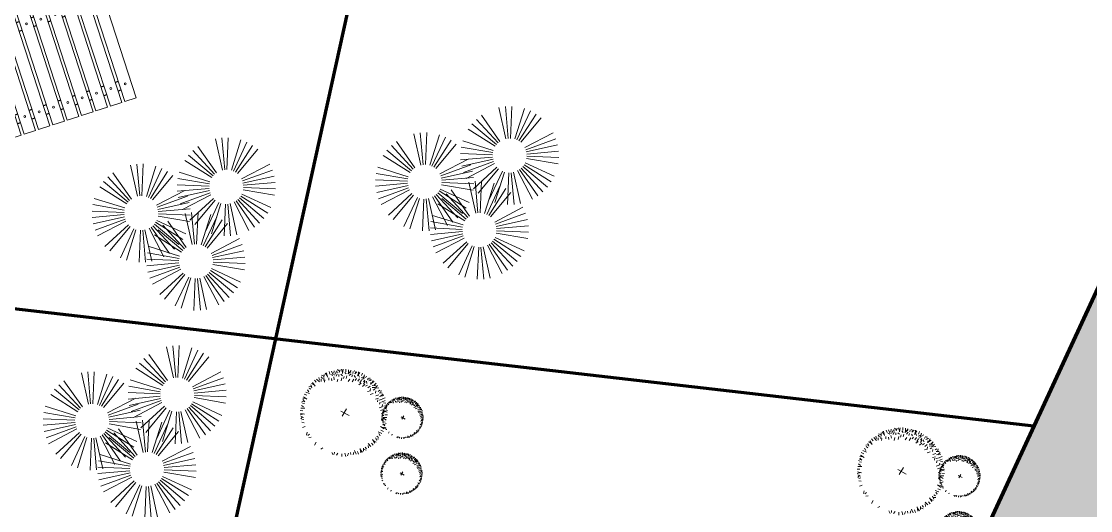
# Model space of a CAD drawing. Header units: millimetres. Extents: x 111 to 1506, y 14 to 566.
# Drawn here: x 230.77 to 237.14, y 188.05 to 190.97 of the extents above; entities that cross this region are included whole.
import ezdxf

# ---------------------------------------------------------------- set-up
doc = ezdxf.new("R2010")
doc.units = ezdxf.units.MM
for name, color, linetype, lineweight in [('ARB-CERCO', 97, 'Continuous', 5), ('G', 254, 'Continuous', 5), ('mobiliario', 45, 'Continuous', 13), ('MOBILIARIO - MUEBLES', 44, 'Continuous', 20), ('PALMERAS114', 114, 'Continuous', 5)]:
    doc.layers.add(name, color=color, linetype=linetype, lineweight=lineweight)
doc.styles.add('ATTR', font='romans.shx', dxfattribs={"width": 0.8, "height": 2.52})

# ---------------------------------------------------------------- blocks, each defined once
blk = doc.blocks.new('Tumbona 001')
at = {"layer": 'MOBILIARIO - MUEBLES'}
for p, q in [((0.3996, 1.88), (-0.4004, 1.88)), ((-0.4004, 1.88), (-0.4004, 1.8)), ((0.3996, 1.8), (0.3996, 1.88)), ((0.3996, 1.8), (-0.4004, 1.8)), ((0.3996, 1.78), (-0.4004, 1.78)), ((-0.4004, 1.78), (-0.4004, 1.7)), ((0.3996, 1.7), (0.3996, 1.78)), ((0.3996, 1.7), (-0.4004, 1.7)), ((0.3996, 1.68), (-0.4004, 1.68)), ((-0.4004, 1.68), (-0.4004, 1.6)), ((0.3996, 1.6), (0.3996, 1.68)), ((0.3996, 1.6), (-0.4004, 1.6)), ((0.3996, 1.58), (-0.4004, 1.58)), ((-0.4004, 1.58), (-0.4004, 1.5)), ((0.3996, 1.5), (0.3996, 1.58)), ((0.3996, 1.5), (-0.4004, 1.5)), ((0.3996, 1.48), (-0.4004, 1.48)), ((-0.4004, 1.48), (-0.4004, 1.4)), ((0.3996, 1.4), (0.3996, 1.48)), ((0.3996, 1.4), (-0.4004, 1.4)), ((0.3996, 1.38), (-0.4004, 1.38)), ((-0.4004, 1.38), (-0.4004, 1.3)), ((0.3996, 1.3), (0.3996, 1.38)), ((0.3996, 1.3), (-0.4004, 1.3)), ((0.3996, 1.28), (-0.4004, 1.28)), ((-0.4004, 1.28), (-0.4004, 1.2)), ((0.3996, 1.2), (0.3996, 1.28)), ((0.3996, 1.2), (-0.4004, 1.2)), ((0.3996, 1.18), (-0.4004, 1.18)), ((-0.4004, 1.18), (-0.4004, 1.1)), ((0.3996, 1.1), (0.3996, 1.18)), ((0.3996, 1.1), (-0.4004, 1.1)), ((0.3996, 1.08), (-0.4004, 1.08)), ((-0.4004, 1.08), (-0.4004, 1)), ((0.3996, 1), (0.3996, 1.08)), ((0.3996, 1), (-0.4004, 1)), ((0.3996, 0.98), (-0.4004, 0.98)), ((-0.4004, 0.98), (-0.4004, 0.9)), ((0.3996, 0.9), (0.3996, 0.98)), ((0.3996, 0.9), (-0.4004, 0.9)), ((0.3996, 0.88), (-0.4004, 0.88)), ((-0.4004, 0.88), (-0.4004, 0.8)), ((0.3996, 0.8), (0.3996, 0.88)), ((0.3996, 0.8), (-0.4004, 0.8)), ((0.3996, 0.78), (-0.4004, 0.78)), ((-0.4004, 0.78), (-0.4004, 0.7)), ((0.3996, 0.7), (0.3996, 0.78)), ((0.3996, 0.7), (-0.4004, 0.7)), ((0.3996, 0.68), (-0.4004, 0.68)), ((-0.4004, 0.68), (-0.4004, 0.6)), ((0.3996, 0.6), (0.3996, 0.68)), ((0.3996, 0.6), (-0.4004, 0.6)), ((0.3996, 0.58), (-0.4004, 0.58)), ((-0.4004, 0.58), (-0.4004, 0.5)), ((0.2596, 0.58), (0.2596, 0.6)), ((0.3196, 0.58), (0.3196, 0.6)), ((0.3996, 0.5), (0.3996, 0.58)), ((0.3996, 0.5), (-0.4004, 0.5)), ((0.3996, 0.48), (-0.4004, 0.48)), ((-0.4004, 0.48), (-0.4004, 0.4)), ((0.3996, 0.4), (0.3996, 0.48)), ((0.3996, 0.4), (-0.4004, 0.4)), ((0.3996, 0.38), (-0.4004, 0.38)), ((-0.4004, 0.38), (-0.4004, 0.3)), ((0.3996, 0.3), (0.3996, 0.38)), ((0.3996, 0.3), (-0.4004, 0.3)), ((0.3996, 0.28), (-0.4004, 0.28)), ((-0.4004, 0.28), (-0.4004, 0.2)), ((0.3996, 0.2), (0.3996, 0.28)), ((0.3996, 0.2), (-0.4004, 0.2)), ((0.3996, 0.18), (-0.4004, 0.18)), ((-0.4004, 0.18), (-0.4004, 0.1)), ((0.3996, 0.1), (0.3996, 0.18)), ((-0.4004, 0.1), (0.3996, 0.1)), ((-0.4, 0.08), (-0.4, 0)), ((0.4, 0.08), (-0.4, 0.08)), ((0.4, 0), (0.4, 0.08)), ((-0.4, 0), (0.4, 0))]:
    blk.add_line(p, q, dxfattribs=at)
at = {"layer": 'MOBILIARIO - MUEBLES', "lineweight": 25}
for p, q in [((-0.3204, 1.8), (-0.3204, 1.78)), ((-0.2604, 1.8), (-0.2604, 1.78)), ((0.2596, 1.78), (0.2596, 1.8)), ((0.3196, 1.78), (0.3196, 1.8)), ((-0.3204, 1.7), (-0.3204, 1.68)), ((-0.2604, 1.7), (-0.2604, 1.68)), ((0.2596, 1.68), (0.2596, 1.7)), ((0.3196, 1.68), (0.3196, 1.7)), ((-0.3204, 1.6), (-0.3204, 1.58)), ((-0.2604, 1.6), (-0.2604, 1.58)), ((0.2596, 1.58), (0.2596, 1.6)), ((0.3196, 1.58), (0.3196, 1.6)), ((-0.3204, 1.5), (-0.3204, 1.48)), ((-0.2604, 1.5), (-0.2604, 1.48)), ((0.2596, 1.48), (0.2596, 1.5)), ((0.3196, 1.48), (0.3196, 1.5)), ((-0.3204, 1.4), (-0.3204, 1.38)), ((-0.2604, 1.4), (-0.2604, 1.38)), ((0.2596, 1.38), (0.2596, 1.4)), ((0.3196, 1.38), (0.3196, 1.4)), ((-0.3204, 1.3), (-0.3204, 1.28)), ((-0.2604, 1.3), (-0.2604, 1.28)), ((0.2596, 1.28), (0.2596, 1.3)), ((0.3196, 1.28), (0.3196, 1.3)), ((-0.3204, 1.2), (-0.3204, 1.18)), ((-0.2604, 1.2), (-0.2604, 1.18)), ((0.2596, 1.18), (0.2596, 1.2)), ((0.3196, 1.18), (0.3196, 1.2)), ((-0.3204, 1.1), (-0.3204, 1.08)), ((-0.2604, 1.1), (-0.2604, 1.08)), ((0.2596, 1.08), (0.2596, 1.1)), ((0.3196, 1.08), (0.3196, 1.1)), ((-0.3204, 1), (-0.3204, 0.98)), ((-0.2604, 1), (-0.2604, 0.98)), ((0.2596, 0.98), (0.2596, 1)), ((0.3196, 0.98), (0.3196, 1)), ((-0.3204, 0.9), (-0.3204, 0.88)), ((-0.2604, 0.9), (-0.2604, 0.88)), ((0.2596, 0.88), (0.2596, 0.9)), ((0.3196, 0.88), (0.3196, 0.9)), ((-0.3204, 0.8), (-0.3204, 0.78)), ((-0.2604, 0.8), (-0.2604, 0.78)), ((0.2596, 0.78), (0.2596, 0.8)), ((0.3196, 0.78), (0.3196, 0.8)), ((-0.3204, 0.7), (-0.3204, 0.68)), ((-0.2604, 0.7), (-0.2604, 0.68)), ((0.2596, 0.68), (0.2596, 0.7)), ((0.3196, 0.68), (0.3196, 0.7)), ((-0.3204, 0.6), (-0.3204, 0.58)), ((-0.2604, 0.6), (-0.2604, 0.58)), ((-0.3204, 0.5), (-0.3204, 0.48)), ((-0.2604, 0.5), (-0.2604, 0.48)), ((0.2596, 0.48), (0.2596, 0.5)), ((0.3196, 0.48), (0.3196, 0.5)), ((-0.3204, 0.4), (-0.3204, 0.38)), ((-0.2604, 0.4), (-0.2604, 0.38)), ((0.2596, 0.38), (0.2596, 0.4)), ((0.3196, 0.38), (0.3196, 0.4)), ((-0.3204, 0.3), (-0.3204, 0.28)), ((-0.2604, 0.3), (-0.2604, 0.28)), ((0.2596, 0.28), (0.2596, 0.3)), ((0.3196, 0.28), (0.3196, 0.3)), ((-0.3204, 0.2), (-0.3204, 0.18)), ((-0.2604, 0.2), (-0.2604, 0.18)), ((0.2596, 0.18), (0.2596, 0.2)), ((0.3196, 0.18), (0.3196, 0.2)), ((-0.32, 0.1), (-0.32, 0.08)), ((-0.26, 0.1), (-0.26, 0.08)), ((0.26, 0.08), (0.26, 0.1)), ((0.32, 0.08), (0.32, 0.1))]:
    blk.add_line(p, q, dxfattribs=at)
at = {"layer": 'MOBILIARIO - MUEBLES'}
for centre in [(-0.29, 1.84), (0.29, 1.84), (-0.29, 1.74), (0.29, 1.74), (-0.29, 1.64), (0.29, 1.64), (-0.29, 1.54), (0.29, 1.54), (-0.29, 1.44), (0.29, 1.44), (-0.29, 1.34), (0.29, 1.34), (-0.29, 1.24), (0.29, 1.24), (-0.29, 1.14), (0.29, 1.14), (-0.29, 1.04), (0.29, 1.04), (-0.29, 0.94), (0.29, 0.94), (-0.29, 0.84), (0.29, 0.84), (-0.29, 0.74), (0.29, 0.74), (-0.29, 0.64), (0.29, 0.64), (-0.29, 0.54), (0.29, 0.54), (-0.29, 0.44), (0.29, 0.44), (-0.29, 0.34), (0.29, 0.34), (-0.29, 0.24), (0.29, 0.24), (-0.29, 0.14), (0.29, 0.14), (-0.29, 0.04), (0.29, 0.04)]:
    blk.add_circle(centre, 0.0063, dxfattribs=at)
blk = doc.blocks.new('EVG7')
for p, q in [((-9.2, 18.3), (-24.1, 54.3)), ((-6.6, 19.1), (-16.7, 56.9)), ((-3.9, 19.7), (-9, 58.4)), ((1.6, 19.7), (6.7, 58.4)), ((4.2, 19.1), (14.4, 56.9)), ((6.9, 18.3), (21.8, 54.3)), ((-16, 13.7), (-43.6, 41.3)), ((-13.8, 15.4), (-37.7, 46.5)), ((-11.6, 17), (-31.2, 50.9)), ((9.3, 17), (28.8, 50.9)), ((-17.8, 11.7), (-48.8, 35.4)), ((15.5, 11.7), (46.4, 35.4)), ((17, 9.4), (50.8, 28.9)), ((-21.6, 4.4), (-59.1, 14.4)), ((-20.6, 7), (-56.6, 21.9)), ((18.2, 7), (54.3, 21.9)), ((19.8, 1.7), (58.3, 6.7)), ((-22.2, -1.1), (-61.2, -1.1)), ((-22.2, -3.8), (-60.7, -8.9)), ((-20.6, -9.1), (-56.6, -24)), ((-19.4, -11.6), (-53.1, -31.1)), ((19.3, -6.6), (56.8, -16.6)), ((19.8, -1.1), (58.8, -1.1)), ((19.8, -3.8), (58.3, -8.9)), ((-17.8, -13.9), (-48.8, -37.6)), ((-13.8, -17.6), (-37.7, -48.7)), ((-11.6, -19.2), (-31.2, -53)), ((-9.2, -20.5), (-24.1, -56.5)), ((-6.6, -21.3), (-16.7, -59)), ((-3.9, -21.8), (-9, -60.6)), ((-1.2, -22.1), (-1.2, -61.1)), ((4.2, -21.3), (14.4, -59)), ((6.9, -20.5), (21.8, -56.5)), ((9.3, -19.2), (28.8, -53)), ((11.5, -17.6), (35.3, -48.7)), ((13.6, -15.9), (41.2, -43.5)), ((15.5, -13.9), (46.4, -37.6))]:
    blk.add_line(p, q)
at = {"style": 'ATTR', "width": 0.8, "flags": 9}
blk.add_attdef('ESTCODE', (0, 0), '', height=0.7, dxfattribs=at)
blk = doc.blocks.new('A$C05551F4C')
at = {"color": 0, "linetype": 'ByBlock'}
for p, q in [((-0.0594, 0.3274), (-0.0488, 0.3042)), ((-0.0497, 0.2957), (-0.0475, 0.328)), ((-0.0255, 0.3123), (-0.0274, 0.3331)), ((-0.0039, 0.3001), (-0.0083, 0.3296)), ((0.0037, 0.3114), (0.0124, 0.3277)), ((0.0387, 0.3301), (0.051, 0.3121)), ((0.0694, 0.3255), (0.0704, 0.2999)), ((-0.1945, 0.239), (-0.2052, 0.2501)), ((-0.2042, 0.2614), (-0.1828, 0.2573)), ((-0.186, 0.2707), (-0.1838, 0.2481)), ((-0.1793, 0.2799), (-0.1605, 0.2625)), ((-0.1581, 0.2543), (-0.1685, 0.285)), ((-0.1422, 0.2789), (-0.1518, 0.2974)), ((-0.1175, 0.2759), (-0.1328, 0.3015)), ((-0.1148, 0.2892), (-0.113, 0.3077)), ((-0.0892, 0.2954), (-0.0948, 0.3098)), ((-0.0896, 0.3199), (-0.0714, 0.308)), ((-0.0692, 0.3215), (-0.0758, 0.2998)), ((0.0297, 0.3073), (0.03, 0.3227)), ((0.0582, 0.3237), (0.0438, 0.3062)), ((0.0663, 0.2925), (0.0807, 0.3215)), ((0.095, 0.2986), (0.1012, 0.3184)), ((0.1103, 0.279), (0.1176, 0.3079)), ((0.1185, 0.2688), (0.1332, 0.2783)), ((0.1216, 0.2865), (0.136, 0.2983)), ((0.1278, 0.2451), (0.1434, 0.2504)), ((0.1363, 0.2555), (0.1509, 0.265)), ((0.1441, 0.2728), (0.1503, 0.2869)), ((0.1767, 0.277), (0.1567, 0.2664)), ((0.1611, 0.2904), (0.1656, 0.269)), ((0.1722, 0.2451), (0.1966, 0.2664)), ((0.1878, 0.2744), (0.1789, 0.2504)), ((0.2011, 0.2397), (0.2144, 0.2557)), ((-0.2877, 0.1635), (-0.2664, 0.1679)), ((-0.2371, 0.2034), (-0.2531, 0.2168)), ((-0.2158, 0.2234), (-0.2211, 0.2412)), ((0.1562, 0.2235), (0.1709, 0.233)), ((0.1629, 0.2022), (0.1776, 0.2117)), ((0.1773, 0.1632), (0.1989, 0.1686)), ((0.1802, 0.1896), (0.1971, 0.2029)), ((0.2015, 0.2158), (0.2012, 0.2313)), ((0.2077, 0.2158), (0.2255, 0.2397)), ((0.2119, 0.2072), (0.2393, 0.2068)), ((0.2122, 0.1917), (0.2316, 0.1933)), ((0.2194, 0.1722), (0.2329, 0.1797)), ((0.2211, 0.2184), (0.2388, 0.2238)), ((0.2366, 0.1971), (0.2477, 0.2078)), ((0.238, 0.1512), (0.2412, 0.1673)), ((0.2683, 0.1886), (0.2458, 0.1864)), ((0.252, 0.1607), (0.2827, 0.1711)), ((0.259, 0.2068), (0.255, 0.1854)), ((0.2775, 0.1819), (0.2601, 0.1631)), ((-0.2839, 0.124), (-0.2956, 0.1383)), ((-0.2702, 0.1465), (-0.2843, 0.1527)), ((0.1982, 0.1408), (0.2209, 0.1482)), ((0.2222, 0.1343), (0.2393, 0.1382)), ((0.2224, 0.0927), (0.2445, 0.0904)), ((0.2342, 0.1166), (0.2547, 0.1233)), ((0.2632, 0.1339), (0.2682, 0.1486)), ((0.265, 0.1076), (0.2837, 0.1025)), ((0.265, 0.0868), (0.2804, 0.0892)), ((0.27, 0.1223), (0.2956, 0.1124)), ((0.2736, 0.1201), (0.2991, 0.1354)), ((0.2766, 0.1448), (0.295, 0.1544)), ((0.2869, 0.1174), (0.3053, 0.1156)), ((0.2931, 0.0918), (0.3074, 0.0974)), ((0.3175, 0.0922), (0.3056, 0.074)), ((-0.3088, 0.006), (-0.3251, 0.0148)), ((-0.3229, 0.0718), (-0.2973, 0.0728)), ((-0.0275, 0), (0.0346, 0)), ((-0.0009, 0.0293), (0.0013, -0.0426)), ((0.2344, 0.0646), (0.2583, 0.0637)), ((0.2407, 0.0111), (0.2607, 0.0014)), ((0.2548, 0.0502), (0.2721, 0.048)), ((0.2566, 0.0113), (0.2805, 0.0104)), ((0.26, 0.0294), (0.2815, 0.0287)), ((0.2753, 0.0607), (0.2838, 0.0747)), ((0.2858, 0.0105), (0.3017, -0.0008)), ((0.2931, 0.0358), (0.3029, 0.0479)), ((0.2934, 0.0523), (0.3257, 0.0501)), ((0.2955, 0.0225), (0.3163, 0.0046)), ((0.3191, 0.0718), (0.2974, 0.0784)), ((0.2977, 0.0065), (0.3273, 0.0109)), ((0.3251, 0.0621), (0.3018, 0.0514)), ((0.31, 0.0282), (0.3307, 0.03)), ((-0.3173, -0.0872), (-0.3053, -0.069)), ((0.2299, -0.0719), (0.2455, -0.0879)), ((0.2423, -0.0195), (0.2645, -0.0285)), ((0.2455, -0.0852), (0.261, -0.0799)), ((0.2544, -0.0613), (0.2743, -0.0693)), ((0.2566, -0.04), (0.2721, -0.0479)), ((0.2633, -0.018), (0.2871, -0.0189)), ((0.2787, -0.0091), (0.294, -0.0121)), ((0.2795, -0.0372), (0.2923, -0.0269)), ((0.2854, -0.0799), (0.2987, -0.1039)), ((0.2876, -0.0666), (0.301, -0.0586)), ((0.2901, -0.0637), (0.3191, -0.0781)), ((0.3231, -0.0668), (0.2976, -0.0678)), ((0.3213, -0.0555), (0.3038, -0.0412)), ((0.305, -0.0271), (0.3203, -0.0274)), ((0.309, -0.001), (0.3254, -0.0098)), ((0.3277, -0.0361), (0.3097, -0.0484)), ((-0.2928, -0.0868), (-0.3072, -0.0924)), ((-0.2866, -0.1125), (-0.3051, -0.1106)), ((-0.2763, -0.1398), (-0.2947, -0.1495)), ((-0.2773, -0.1769), (-0.2599, -0.1581)), ((0.21, -0.1545), (0.2277, -0.1705)), ((0.2211, -0.1012), (0.2388, -0.1172)), ((0.2322, -0.1438), (0.2499, -0.1598)), ((0.2499, -0.1305), (0.2655, -0.1252)), ((0.2588, -0.1039), (0.2721, -0.1119)), ((0.2747, -0.1741), (0.264, -0.1541)), ((0.288, -0.1585), (0.2667, -0.163)), ((0.2704, -0.1415), (0.2845, -0.1477)), ((0.2721, -0.0879), (0.2832, -0.1039)), ((0.2766, -0.1077), (0.3056, -0.1149)), ((0.2842, -0.119), (0.2959, -0.1334)), ((0.2962, -0.0924), (0.3161, -0.0986)), ((-0.268, -0.1836), (-0.2455, -0.1814)), ((-0.2363, -0.1921), (-0.2474, -0.2028)), ((-0.2208, -0.2135), (-0.2386, -0.2188)), ((-0.2075, -0.2108), (-0.2252, -0.2348)), ((-0.2008, -0.2348), (-0.2141, -0.2507)), ((-0.172, -0.2401), (-0.1964, -0.2614)), ((0.1545, -0.2291), (0.1722, -0.2451)), ((0.1678, -0.2104), (0.1855, -0.2264)), ((0.1855, -0.2264), (0.2011, -0.2211)), ((0.1922, -0.1998), (0.2077, -0.1945)), ((0.1948, -0.234), (0.2054, -0.2451)), ((0.1989, -0.1758), (0.2144, -0.1705)), ((0.2134, -0.2051), (0.2374, -0.2229)), ((0.2161, -0.2184), (0.2214, -0.2362)), ((0.2166, -0.1811), (0.2344, -0.1971)), ((0.2374, -0.1985), (0.2534, -0.2118)), ((0.2427, -0.1696), (0.264, -0.194)), ((0.272, -0.1851), (0.248, -0.1763)), ((-0.1875, -0.2694), (-0.1786, -0.2454)), ((-0.1764, -0.2721), (-0.1564, -0.2614)), ((-0.1609, -0.2854), (-0.1653, -0.2641)), ((-0.1439, -0.2678), (-0.15, -0.2819)), ((-0.1214, -0.2816), (-0.1357, -0.2933)), ((-0.1101, -0.274), (-0.1173, -0.303)), ((-0.0947, -0.2936), (-0.1009, -0.3135)), ((-0.066, -0.2875), (-0.0804, -0.3165)), ((-0.0692, -0.3205), (-0.0702, -0.295)), ((-0.0579, -0.3187), (-0.0435, -0.3012)), ((-0.0385, -0.3251), (-0.0507, -0.3071)), ((-0.0295, -0.3023), (-0.0298, -0.3177)), ((-0.0034, -0.3064), (-0.0122, -0.3228)), ((0.0041, -0.2951), (0.0085, -0.3246)), ((0.0258, -0.3074), (0.0277, -0.3281)), ((0.05, -0.2907), (0.0478, -0.3231)), ((0.0597, -0.3224), (0.049, -0.2992)), ((0.0694, -0.3165), (0.076, -0.2948)), ((0.0898, -0.3149), (0.0716, -0.303)), ((0.0894, -0.2905), (0.095, -0.3048)), ((0.0968, -0.269), (0.1145, -0.285)), ((0.1151, -0.2843), (0.1132, -0.3027)), ((0.1177, -0.2709), (0.1331, -0.2965)), ((0.1345, -0.2477), (0.1523, -0.2637)), ((0.1424, -0.274), (0.1521, -0.2924)), ((0.1584, -0.2493), (0.1687, -0.2801)), ((0.1795, -0.2749), (0.1608, -0.2575)), ((0.2045, -0.2564), (0.1831, -0.2524)), ((0.1862, -0.2657), (0.184, -0.2431))]:
    blk.add_line(p, q, dxfattribs=at)

msp = doc.modelspace()

# ---------------------------------------------------------------- hatches: boundary and pattern name
at = {"layer": 'G', "lineweight": 100, "ltscale": 1000}
h = msp.add_hatch(dxfattribs=at)
h.set_pattern_fill('AR-HBONE', color=256, scale=0.046, angle=-22.085228, style=0)
h.set_pattern_definition([(22.914772, (777.23143, 1670.63463), (0.097837146, 0.241122153), [0.552, -0.184]), (112.914772, (777.40091, 1670.70627), (0.097837146, 0.241122153), [0.552, -0.184])])
edge = h.paths.add_edge_path()
edge.add_line((221.74739, 201.07699), (222.24177, 203.56684))
edge.add_line((222.24177, 203.56684), (283.25265, 176.18215))
edge.add_line((283.25265, 176.18215), (282.61554, 174.27589))
edge.add_line((282.61554, 174.27589), (222.04443, 201.46319))
h = msp.add_hatch(dxfattribs=at)
h.set_pattern_fill('AR-HBONE', color=256, scale=0.046, angle=-22.085228, style=0)
h.set_pattern_definition([(22.914772, (797.12783, 1599.99595), (0.097837146, 0.241122153), [0.552, -0.184]), (112.914772, (797.29731, 1600.0676), (0.097837146, 0.241122153), [0.552, -0.184])])
h.paths.add_polyline_path([(239.20693, 193.75981), (241.03168, 192.94077), (223.75942, 155.60806), (221.79096, 156.11646)])

# ---------------------------------------------------------------- linework, layer by layer
at = {"lineweight": 100, "ltscale": 1000}
for p, q in [((233.84264, 196.16757), (231.18568, 184.08754)), ((236.7991, 188.55546), (225.55269, 189.84917))]:
    msp.add_line(p, q, dxfattribs=at)
at = {"lineweight": 211, "ltscale": 1000}
msp.add_line((239.20693, 193.75981), (233.59286, 181.6254), dxfattribs=at)
at = {"lineweight": 100, "ltscale": 1000}
for points in [[(233.59286, 181.6254), (222.22982, 193.24791), (223.71382, 200.71388), (239.20693, 193.75981), (233.59286, 181.6254)], [(233.59286, 181.6254), (239.20693, 193.75981)]]:
    msp.add_lwpolyline(points, dxfattribs=at)

# ---------------------------------------------------------------- block references
at = {"layer": 'ARB-CERCO'}
for p, xscale, yscale, zscale, rotation in [((232.69163, 188.63495), 0.786722348914222, 0.786722348914222, 0.786722348914222, 59.94184765909385), ((233.04074, 188.60596), 0.3774895201833683, 0.3774895201833683, 0.3774895201833683, 59.94184765910946), ((236.00873, 188.28658), 0.786722348914222, 0.786722348914222, 0.786722348914222, 59.94184765909385), ((233.03454, 188.27282), 0.3774895201833683, 0.3774895201833683, 0.3774895201833683, 59.94184765910946), ((236.35784, 188.25759), 0.3774895201833683, 0.3774895201833683, 0.3774895201833683, 59.94184765910946), ((236.35165, 187.92446), 0.3774895201833683, 0.3774895201833683, 0.3774895201833683, 59.94184765910946)]:
    msp.add_blockref('A$C05551F4C', p, dxfattribs=dict(at, xscale=xscale, yscale=yscale, zscale=zscale, rotation=rotation))
at = {"layer": 'mobiliario', "xscale": -0.9000000000000801, "yscale": 0.9000000000000236, "zscale": 0.9, "rotation": 287.9788053777586}
msp.add_blockref('Tumbona 001', (229.73318, 190.33196), dxfattribs=at)
at = {"layer": 'PALMERAS114', "extrusion": (0, 0, -1), "xscale": -0.004880888891868356, "yscale": 0.004880888891718753, "zscale": -0.004880888891868356, "rotation": 294.9205878507973}
for p in [(-233.67537, 190.17551), (-233.16907, 190.01902), (-231.98739, 189.98907), (-231.48109, 189.83258), (-233.49524, 189.73157), (-231.80726, 189.54513), (-231.69543, 188.75133), (-231.18913, 188.59483), (-231.51529, 188.30738)]:
    msp.add_blockref('EVG7', p, dxfattribs=at)

doc.saveas('drawing.dxf')
